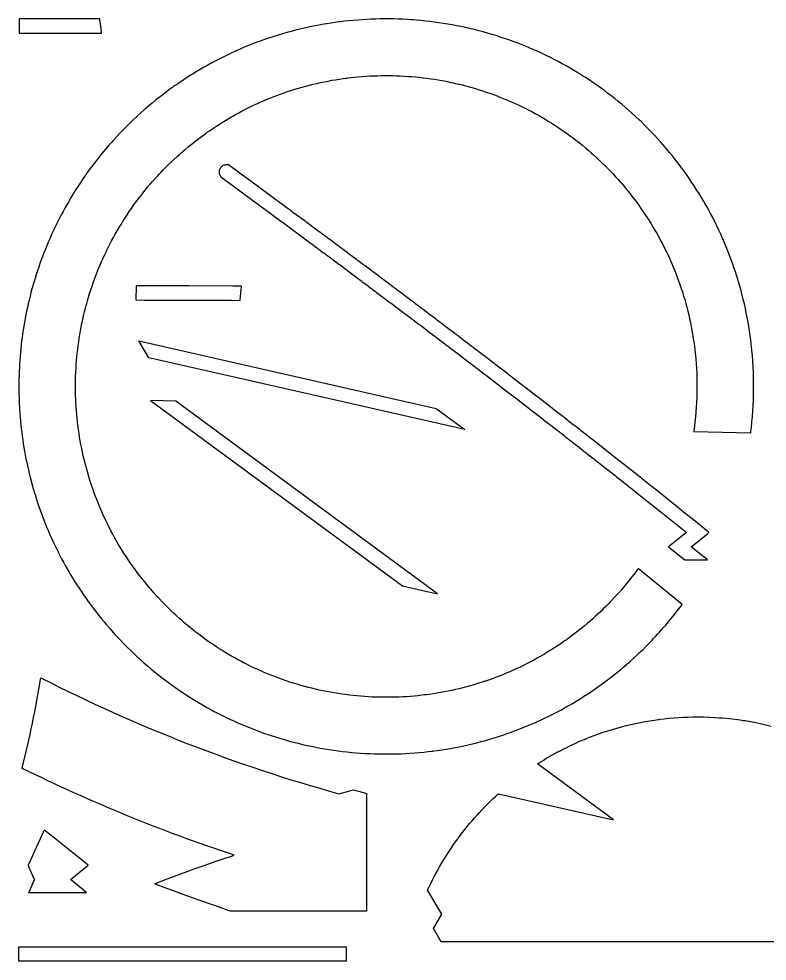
# Model space of a CAD drawing. Extents: x 0 to 1075, y 0 to 1633.
# Drawn here: x 0 to 594, y 886 to 1633 of the extents above; entities that cross this region are included whole.
import ezdxf

# ---------------------------------------------------------------- set-up
doc = ezdxf.new("R2010")
doc.units = 0
doc.layers.get('0').update_dxf_attribs({"linetype": 'CONTINUOUS'})

msp = doc.modelspace()

# ---------------------------------------------------------------- linework, layer by layer
at = {"color": 0}
for points in [[(491.889, 1197.31), (491.267, 1196.45), (489.369, 1193.89), (486.793, 1190.51), (484.158, 1187.18), (481.467, 1183.9), (478.718, 1180.66), (475.915, 1177.47), (473.057, 1174.33), (470.879, 1172), (470.144, 1171.23), (469.65, 1170.72), (468.157, 1169.18), (466.149, 1167.16), (464.117, 1165.16), (462.061, 1163.18), (459.985, 1161.22), (457.885, 1159.29), (455.764, 1157.38), (454.16, 1155.96), (453.621, 1155.49), (453.047, 1154.99), (451.313, 1153.51), (448.981, 1151.56), (446.625, 1149.63), (444.246, 1147.74), (441.844, 1145.87), (439.421, 1144.03), (436.975, 1142.22), (435.126, 1140.88), (434.506, 1140.44), (433.892, 1140.01), (432.039, 1138.71), (429.55, 1137.01), (427.04, 1135.33), (424.511, 1133.69), (421.963, 1132.08), (419.394, 1130.51), (416.806, 1128.96), (414.853, 1127.82), (414.199, 1127.44), (413.542, 1127.07), (411.561, 1125.95), (408.906, 1124.5), (406.232, 1123.07), (403.542, 1121.68), (400.833, 1120.32), (398.11, 1119), (395.369, 1117.71), (393.304, 1116.76), (392.612, 1116.45), (391.922, 1116.14), (389.842, 1115.23), (387.057, 1114.04), (384.257, 1112.89), (381.444, 1111.77), (378.617, 1110.69), (375.776, 1109.64), (372.924, 1108.63), (370.775, 1107.89), (370.057, 1107.65), (369.34, 1107.41), (367.185, 1106.71), (364.3, 1105.81), (361.406, 1104.93), (358.501, 1104.1), (355.589, 1103.3), (352.665, 1102.54), (349.733, 1101.82), (346.793, 1101.13), (343.844, 1100.47), (340.888, 1099.86), (337.924, 1099.27), (334.951, 1098.73), (331.974, 1098.22), (328.989, 1097.75), (325.997, 1097.32), (323.75, 1097.01), (323, 1096.92), (322.246, 1096.82), (319.978, 1096.55), (316.953, 1096.23), (313.926, 1095.94), (310.897, 1095.68), (307.868, 1095.47), (304.836, 1095.29), (301.804, 1095.15), (298.771, 1095.05), (295.739, 1094.98), (292.706, 1094.95), (289.674, 1094.96), (286.643, 1095.01), (283.612, 1095.09), (280.585, 1095.21), (277.558, 1095.36), (274.533, 1095.56), (271.511, 1095.79), (268.493, 1096.05), (265.478, 1096.36), (262.465, 1096.7), (259.457, 1097.07), (256.454, 1097.49), (253.456, 1097.94), (250.461, 1098.43), (247.472, 1098.95), (244.489, 1099.51), (241.511, 1100.11), (238.54, 1100.74), (235.576, 1101.42), (232.619, 1102.12), (229.669, 1102.87), (227.462, 1103.45), (226.728, 1103.65), (225.999, 1103.85), (223.815, 1104.46), (220.914, 1105.31), (218.024, 1106.19), (215.144, 1107.11), (212.278, 1108.06), (209.424, 1109.05), (206.582, 1110.07), (203.753, 1111.13), (200.936, 1112.22), (198.135, 1113.35), (195.346, 1114.51), (192.571, 1115.7), (189.811, 1116.93), (187.067, 1118.2), (184.336, 1119.5), (182.299, 1120.49), (181.622, 1120.83), (180.944, 1121.17), (178.921, 1122.19), (176.236, 1123.59), (173.569, 1125.03), (170.921, 1126.49), (168.29, 1127.99), (165.678, 1129.52), (163.085, 1131.09), (161.153, 1132.28), (160.513, 1132.68), (159.871, 1133.09), (157.957, 1134.31), (155.422, 1135.97), (152.91, 1137.66), (150.417, 1139.38), (147.946, 1141.13), (145.497, 1142.92), (143.069, 1144.73), (141.264, 1146.11), (140.665, 1146.57), (140.069, 1147.03), (138.294, 1148.43), (135.947, 1150.33), (133.623, 1152.25), (131.323, 1154.2), (129.046, 1156.17), (126.794, 1158.18), (124.567, 1160.21), (122.912, 1161.75), (122.365, 1162.27), (121.812, 1162.79), (120.168, 1164.38), (117.997, 1166.51), (115.852, 1168.66), (113.734, 1170.85), (111.643, 1173.06), (109.578, 1175.29), (107.541, 1177.55), (106.03, 1179.26), (105.531, 1179.83), (105.032, 1180.41), (103.548, 1182.14), (101.595, 1184.48), (99.6694, 1186.83), (97.7731, 1189.21), (95.9057, 1191.61), (94.0675, 1194.03), (92.2589, 1196.48), (90.9208, 1198.33), (90.4799, 1198.95), (90.0428, 1199.56), (88.7467, 1201.42), (87.044, 1203.91), (85.3722, 1206.42), (83.7312, 1208.94), (82.1215, 1211.49), (80.5429, 1214.06), (78.996, 1216.65), (77.8554, 1218.6), (77.4807, 1219.26), (77.104, 1219.91), (75.9906, 1221.89), (74.5335, 1224.55), (73.1093, 1227.22), (71.7183, 1229.91), (70.3607, 1232.62), (69.0367, 1235.35), (67.7463, 1238.09), (66.7996, 1240.15), (66.4897, 1240.84), (66.18, 1241.53), (65.2679, 1243.61), (64.0806, 1246.4), (62.9278, 1249.2), (61.8099, 1252.01), (60.7267, 1254.84), (59.6786, 1257.68), (58.6657, 1260.53), (57.9278, 1262.68), (57.6879, 1263.4), (57.4482, 1264.12), (56.7469, 1266.27), (55.8417, 1269.16), (54.9721, 1272.05), (54.1383, 1274.95), (53.3406, 1277.87), (52.5786, 1280.79), (51.8526, 1283.72), (51.1629, 1286.66), (50.5092, 1289.61), (49.8918, 1292.57), (49.3108, 1295.53), (48.7662, 1298.5), (48.2581, 1301.48), (47.7865, 1304.47), (47.3515, 1307.46), (47.0483, 1309.71), (46.9533, 1310.46), (46.8578, 1311.21), (46.5894, 1313.48), (46.2629, 1316.5), (45.9736, 1319.53), (45.7215, 1322.56), (45.5067, 1325.59), (45.329, 1328.62), (45.1885, 1331.65), (45.0851, 1334.68), (45.0189, 1337.72), (44.9897, 1340.75), (44.9976, 1343.78), (45.0426, 1346.81), (45.1247, 1349.84), (45.2436, 1352.87), (45.3996, 1355.9), (45.5925, 1358.92), (45.8224, 1361.94), (46.0892, 1364.96), (46.3928, 1367.98), (46.7333, 1370.99), (47.1106, 1374), (47.5247, 1377), (47.9757, 1380), (48.4633, 1382.99), (48.9878, 1385.98), (49.5489, 1388.97), (50.1467, 1391.94), (50.7813, 1394.92), (51.4524, 1397.88), (52.1601, 1400.83), (52.9044, 1403.79), (53.4856, 1406), (53.6854, 1406.72), (53.8837, 1407.46), (54.4968, 1409.64), (55.3439, 1412.54), (56.2263, 1415.43), (57.144, 1418.31), (58.0969, 1421.18), (59.0849, 1424.03), (60.1076, 1426.88), (61.1653, 1429.71), (62.2576, 1432.51), (63.3844, 1435.32), (64.5458, 1438.11), (65.7414, 1440.89), (66.9713, 1443.64), (68.2351, 1446.39), (69.5329, 1449.13), (70.5275, 1451.15), (70.8646, 1451.83), (71.2021, 1452.51), (72.2317, 1454.54), (73.6319, 1457.22), (75.0651, 1459.89), (76.5311, 1462.54), (78.0297, 1465.17), (79.5608, 1467.78), (81.1243, 1470.38), (82.3169, 1472.31), (82.7197, 1472.94), (83.1228, 1473.58), (84.3478, 1475.5), (86.0069, 1478.03), (87.6974, 1480.54), (89.4185, 1483.04), (91.1704, 1485.51), (92.9526, 1487.96), (94.7653, 1490.39), (96.1436, 1492.19), (96.6079, 1492.79), (97.0701, 1493.39), (98.4714, 1495.17), (100.363, 1497.51), (102.284, 1499.83), (104.233, 1502.14), (106.21, 1504.4), (108.215, 1506.67), (110.247, 1508.89), (111.789, 1510.54), (112.307, 1511.1), (112.83, 1511.64), (114.412, 1513.29), (116.544, 1515.46), (118.701, 1517.6), (120.885, 1519.72), (123.094, 1521.82), (125.328, 1523.88), (127.587, 1525.92), (129.297, 1527.43), (129.872, 1527.93), (130.446, 1528.43), (132.18, 1529.9), (134.512, 1531.86), (136.868, 1533.79), (139.246, 1535.68), (141.647, 1537.56), (144.071, 1539.39), (146.518, 1541.19), (148.367, 1542.53), (148.986, 1542.97), (149.6, 1543.42), (151.454, 1544.71), (153.943, 1546.42), (156.451, 1548.08), (158.981, 1549.72), (161.529, 1551.33), (164.099, 1552.92), (166.686, 1554.46), (168.639, 1555.6), (169.293, 1555.97), (169.95, 1556.35), (171.932, 1557.46), (174.587, 1558.92), (177.26, 1560.35), (179.951, 1561.74), (182.658, 1563.1), (185.383, 1564.42), (188.124, 1565.71), (190.189, 1566.65), (190.881, 1566.97), (191.571, 1567.28), (193.65, 1568.19), (196.436, 1569.38), (199.235, 1570.53), (202.049, 1571.64), (204.875, 1572.72), (207.715, 1573.78), (210.569, 1574.79), (212.717, 1575.53), (213.435, 1575.76), (214.151, 1576.01), (216.308, 1576.71), (219.192, 1577.61), (222.086, 1578.49), (224.99, 1579.32), (227.904, 1580.11), (230.826, 1580.88), (233.758, 1581.6), (236.699, 1582.29), (239.649, 1582.94), (242.604, 1583.57), (245.569, 1584.14), (248.54, 1584.69), (251.518, 1585.19), (254.504, 1585.67), (257.494, 1586.1), (259.742, 1586.4), (260.492, 1586.5), (261.247, 1586.6), (263.514, 1586.86), (266.539, 1587.19), (269.565, 1587.49), (272.594, 1587.74), (275.625, 1587.94), (278.656, 1588.13), (281.689, 1588.26), (284.721, 1588.38), (287.754, 1588.43), (290.786, 1588.47), (293.818, 1588.46), (296.85, 1588.42), (299.879, 1588.33), (302.908, 1588.21), (305.935, 1588.06), (308.958, 1587.86), (311.981, 1587.64), (314.999, 1587.36), (318.015, 1587.07), (321.026, 1586.72), (324.035, 1586.35), (327.039, 1585.93), (330.037, 1585.49), (333.032, 1584.99), (336.021, 1584.47), (339.003, 1583.9), (341.981, 1583.31), (344.951, 1582.68), (347.915, 1582), (350.872, 1581.29), (353.822, 1580.56), (356.031, 1579.97), (356.765, 1579.76), (357.494, 1579.57), (359.678, 1578.96), (362.579, 1578.11), (365.469, 1577.24), (368.347, 1576.31), (371.214, 1575.36), (374.069, 1574.38), (376.911, 1573.35), (379.74, 1572.29), (382.556, 1571.19), (385.358, 1570.07), (388.147, 1568.92), (390.921, 1567.71), (393.681, 1566.49), (396.425, 1565.22), (399.156, 1563.92), (401.193, 1562.93), (401.869, 1562.6), (402.547, 1562.25), (404.572, 1561.22), (407.257, 1559.82), (409.924, 1558.39), (412.572, 1556.93), (415.203, 1555.43), (417.814, 1553.89), (420.407, 1552.33), (422.339, 1551.14), (422.981, 1550.74), (423.622, 1550.33), (425.535, 1549.11), (428.069, 1547.44), (430.583, 1545.76), (433.075, 1544.04), (435.546, 1542.29), (437.996, 1540.5), (440.422, 1538.69), (442.229, 1537.31), (442.826, 1536.85), (443.422, 1536.39), (445.197, 1534.99), (447.546, 1533.1), (449.869, 1531.17), (452.169, 1529.22), (454.446, 1527.25), (456.697, 1525.24), (458.925, 1523.21), (460.581, 1521.67), (461.128, 1521.15), (461.681, 1520.63), (463.325, 1519.04), (465.494, 1516.92), (467.64, 1514.75), (469.758, 1512.57), (471.85, 1510.36), (473.914, 1508.13), (475.951, 1505.88), (477.463, 1504.15), (477.961, 1503.58), (478.479, 1502.99), (480.017, 1501.19), (482.043, 1498.76), (484.036, 1496.32), (486, 1493.85), (487.932, 1491.36), (489.832, 1488.83), (491.701, 1486.29), (493.082, 1484.38), (493.537, 1483.72), (493.989, 1483.08), (495.325, 1481.17), (497.081, 1478.57), (498.801, 1475.96), (500.489, 1473.33), (502.144, 1470.68), (503.765, 1468), (505.351, 1465.31), (506.519, 1463.28), (506.904, 1462.6), (507.289, 1461.9), (508.428, 1459.85), (509.917, 1457.08), (511.371, 1454.29), (512.787, 1451.49), (514.168, 1448.67), (515.514, 1445.83), (516.822, 1442.97), (517.781, 1440.82), (518.094, 1440.1), (518.408, 1439.39), (519.329, 1437.22), (520.528, 1434.31), (521.688, 1431.39), (522.81, 1428.46), (523.894, 1425.51), (524.942, 1422.56), (525.951, 1419.58), (526.685, 1417.35), (526.922, 1416.6), (527.16, 1415.85), (527.854, 1413.6), (528.747, 1410.6), (529.601, 1407.57), (530.417, 1404.56), (531.194, 1401.51), (531.932, 1398.47), (532.632, 1395.42), (533.292, 1392.35), (533.912, 1389.28), (534.494, 1386.2), (535.037, 1383.12), (535.542, 1380.02), (536.006, 1376.93), (536.431, 1373.82), (536.815, 1370.71), (537.081, 1368.37), (537.161, 1367.59), (537.262, 1366.63), (537.533, 1363.74), (537.844, 1359.89), (538.096, 1356.04), (538.287, 1352.19), (538.418, 1348.33), (538.49, 1344.47), (538.501, 1340.62), (538.453, 1336.76), (538.344, 1332.9), (538.176, 1329.05), (537.947, 1325.2), (537.66, 1321.35), (537.311, 1317.5), (536.903, 1313.67), (536.436, 1309.83), (536.047, 1306.96), (535.908, 1306), (581.139, 1304.85), (581.278, 1305.93), (581.66, 1309.2), (582.114, 1313.56), (582.504, 1317.93), (582.828, 1322.3), (583.088, 1326.67), (583.281, 1331.05), (583.408, 1335.42), (583.472, 1339.8), (583.469, 1344.18), (583.403, 1348.56), (583.269, 1352.94), (583.071, 1357.31), (582.807, 1361.69), (582.479, 1366.06), (582.085, 1370.42), (581.749, 1373.69), (581.625, 1374.78), (581.522, 1375.69), (581.192, 1378.42), (580.714, 1382.04), (580.19, 1385.65), (579.621, 1389.26), (579.006, 1392.86), (578.347, 1396.46), (577.643, 1400.04), (576.893, 1403.61), (576.099, 1407.18), (575.26, 1410.74), (574.376, 1414.28), (573.449, 1417.81), (572.476, 1421.33), (571.46, 1424.85), (570.399, 1428.33), (569.575, 1430.96), (569.293, 1431.82), (569.011, 1432.69), (568.142, 1435.31), (566.947, 1438.76), (565.708, 1442.21), (564.428, 1445.64), (563.101, 1449.06), (561.733, 1452.44), (560.322, 1455.83), (559.238, 1458.35), (558.869, 1459.19), (558.5, 1460.03), (557.372, 1462.53), (555.833, 1465.86), (554.254, 1469.17), (552.632, 1472.44), (550.969, 1475.71), (549.265, 1478.94), (547.519, 1482.17), (546.185, 1484.57), (545.733, 1485.36), (545.283, 1486.15), (543.915, 1488.53), (542.057, 1491.67), (540.161, 1494.78), (538.225, 1497.86), (536.251, 1500.93), (534.239, 1503.97), (532.188, 1506.99), (530.626, 1509.24), (530.099, 1509.97), (529.568, 1510.72), (527.954, 1512.97), (525.774, 1515.93), (523.556, 1518.86), (521.301, 1521.76), (519.011, 1524.65), (516.686, 1527.5), (514.324, 1530.32), (512.532, 1532.42), (511.928, 1533.11), (511.338, 1533.79), (509.551, 1535.81), (507.143, 1538.49), (504.703, 1541.13), (502.231, 1543.74), (499.726, 1546.32), (497.19, 1548.86), (494.624, 1551.39), (492.681, 1553.25), (492.026, 1553.88), (491.379, 1554.49), (489.422, 1556.31), (486.789, 1558.71), (484.126, 1561.08), (481.435, 1563.42), (478.714, 1565.72), (475.965, 1567.99), (473.19, 1570.24), (471.09, 1571.89), (470.386, 1572.43), (469.679, 1572.99), (467.543, 1574.61), (464.674, 1576.75), (461.778, 1578.86), (458.856, 1580.93), (455.908, 1582.96), (452.938, 1584.96), (449.94, 1586.92), (447.678, 1588.38), (446.919, 1588.85), (446.161, 1589.32), (443.875, 1590.74), (440.81, 1592.58), (437.721, 1594.39), (434.61, 1596.17), (431.476, 1597.9), (428.322, 1599.58), (425.149, 1601.25), (422.754, 1602.46), (421.953, 1602.86), (421.153, 1603.26), (418.743, 1604.43), (415.515, 1605.97), (412.271, 1607.46), (409.007, 1608.92), (405.728, 1610.33), (402.431, 1611.69), (399.118, 1613.03), (395.789, 1614.32), (392.443, 1615.57), (389.083, 1616.78), (385.708, 1617.94), (382.319, 1619.07), (378.917, 1620.15), (375.499, 1621.19), (372.069, 1622.21), (369.487, 1622.93), (368.625, 1623.17), (367.76, 1623.4), (365.154, 1624.08), (361.674, 1624.96), (358.182, 1625.79), (354.682, 1626.58), (351.172, 1627.33), (347.654, 1628.04), (344.129, 1628.71), (340.596, 1629.33), (337.054, 1629.9), (333.507, 1630.44), (329.953, 1630.93), (326.392, 1631.38), (322.825, 1631.78), (319.254, 1632.14), (315.678, 1632.46), (312.992, 1632.67), (312.096, 1632.72), (311.201, 1632.79), (308.513, 1632.96), (304.926, 1633.14), (301.34, 1633.28), (297.753, 1633.38), (294.164, 1633.43), (290.576, 1633.44), (286.989, 1633.4), (283.403, 1633.32), (279.817, 1633.21), (276.233, 1633.04), (272.651, 1632.83), (269.072, 1632.57), (265.494, 1632.28), (261.922, 1631.93), (258.351, 1631.56), (255.678, 1631.24), (254.786, 1631.13), (253.9, 1631.01), (251.243, 1630.65), (247.707, 1630.14), (244.178, 1629.58), (240.657, 1628.99), (237.144, 1628.33), (233.639, 1627.65), (230.144, 1626.92), (226.658, 1626.15), (223.182, 1625.33), (219.715, 1624.47), (216.26, 1623.57), (212.815, 1622.64), (209.382, 1621.65), (205.96, 1620.63), (202.55, 1619.56), (200.001, 1618.72), (199.153, 1618.44), (198.304, 1618.15), (195.764, 1617.28), (192.39, 1616.08), (189.032, 1614.85), (185.689, 1613.57), (182.361, 1612.25), (179.051, 1610.89), (175.757, 1609.49), (173.297, 1608.4), (172.481, 1608.04), (171.664, 1607.67), (169.222, 1606.56), (165.982, 1605.03), (162.761, 1603.46), (159.56, 1601.86), (156.378, 1600.21), (153.218, 1598.53), (150.078, 1596.81), (147.736, 1595.5), (146.96, 1595.06), (146.186, 1594.61), (143.876, 1593.26), (140.815, 1591.43), (137.778, 1589.57), (134.763, 1587.67), (131.772, 1585.72), (128.805, 1583.75), (125.863, 1581.74), (123.671, 1580.19), (122.944, 1579.68), (122.212, 1579.17), (120.026, 1577.58), (117.134, 1575.44), (114.268, 1573.26), (111.429, 1571.06), (108.617, 1568.82), (105.832, 1566.54), (103.075, 1564.24), (101.025, 1562.49), (100.346, 1561.89), (99.499, 1561.15), (96.9797, 1558.92), (93.6593, 1555.9), (90.3857, 1552.82), (87.1592, 1549.71), (83.9806, 1546.53), (80.8503, 1543.32), (77.769, 1540.06), (75.4887, 1537.57), (74.7371, 1536.74), (73.9925, 1535.92), (71.7839, 1533.42), (68.8826, 1530.04), (66.0338, 1526.63), (63.2378, 1523.17), (60.4951, 1519.67), (57.8064, 1516.13), (55.1721, 1512.54), (53.2304, 1509.82), (52.5926, 1508.92), (52.1599, 1508.29), (50.8744, 1506.43), (49.1825, 1503.93), (47.5169, 1501.42), (45.8781, 1498.89), (44.2657, 1496.33), (42.6803, 1493.76), (41.1217, 1491.18), (39.5901, 1488.58), (38.0858, 1485.97), (36.6088, 1483.35), (35.159, 1480.69), (33.7369, 1478.04), (32.3425, 1475.36), (30.9758, 1472.67), (29.6371, 1469.97), (28.6504, 1467.93), (28.3264, 1467.25), (28.0011, 1466.57), (27.0396, 1464.51), (25.7818, 1461.75), (24.5528, 1458.99), (23.3528, 1456.21), (22.1818, 1453.42), (21.04, 1450.61), (19.9275, 1447.81), (18.8443, 1444.97), (17.7904, 1442.14), (16.7661, 1439.29), (15.7714, 1436.43), (14.8063, 1433.57), (13.871, 1430.68), (12.9655, 1427.79), (12.09, 1424.9), (11.452, 1422.72), (11.2445, 1421.99), (11.0373, 1421.26), (10.4309, 1419.08), (9.6476, 1416.17), (8.8945, 1413.24), (8.1718, 1410.31), (7.4793, 1407.36), (6.8173, 1404.42), (6.1857, 1401.46), (5.5846, 1398.5), (5.0141, 1395.54), (4.474, 1392.57), (3.9646, 1389.6), (3.4859, 1386.61), (3.0379, 1383.63), (2.6207, 1380.63), (2.2343, 1377.64), (1.9638, 1375.39), (1.8787, 1374.64), (1.7936, 1373.88), (1.5537, 1371.63), (1.2598, 1368.62), (0.997, 1365.61), (0.7652, 1362.59), (0.5645, 1359.57), (0.3949, 1356.56), (0.2563, 1353.54), (0.1489, 1350.52), (0.0725, 1347.49), (0.0273, 1344.47), (0.0132, 1341.45), (0.0303, 1338.43), (0.0785, 1335.4), (0.1578, 1332.38), (0.2683, 1329.36), (0.3706, 1327.09), (0.4099, 1326.33), (0.4493, 1325.58), (0.5831, 1323.31), (0.7874, 1320.29), (1.0231, 1317.27), (1.29, 1314.25), (1.5881, 1311.24), (1.9174, 1308.23), (2.2778, 1305.22), (2.6692, 1302.22), (3.0918, 1299.22), (3.5454, 1296.23), (4.0299, 1293.23), (4.5454, 1290.25), (5.0918, 1287.27), (5.6692, 1284.3), (6.2775, 1281.33), (6.7529, 1279.11), (6.9165, 1278.37), (7.0793, 1277.63), (7.5832, 1275.43), (8.2804, 1272.49), (9.0079, 1269.57), (9.7658, 1266.65), (10.5539, 1263.74), (11.3721, 1260.84), (12.2204, 1257.94), (13.0988, 1255.06), (14.0071, 1252.19), (14.9451, 1249.32), (15.9131, 1246.47), (16.9107, 1243.62), (17.9381, 1240.79), (18.9949, 1237.96), (20.0812, 1235.15), (20.9144, 1233.05), (21.1971, 1232.35), (21.48, 1231.65), (22.3433, 1229.55), (23.5186, 1226.77), (24.7229, 1224), (25.9558, 1221.25), (27.2176, 1218.5), (28.5079, 1215.77), (29.8267, 1213.06), (30.8336, 1211.03), (31.1739, 1210.35), (31.5147, 1209.68), (32.5512, 1207.66), (33.9565, 1204.98), (35.3894, 1202.32), (36.85, 1199.67), (38.3382, 1197.04), (39.8537, 1194.42), (41.3965, 1191.82), (42.5707, 1189.88), (42.9665, 1189.23), (43.3604, 1188.59), (44.5557, 1186.68), (46.1711, 1184.14), (47.8125, 1181.62), (49.48, 1179.11), (51.1732, 1176.62), (52.8921, 1174.15), (54.6364, 1171.7), (55.9606, 1169.87), (56.4063, 1169.26), (56.8554, 1168.65), (58.2154, 1166.82), (60.0494, 1164.41), (61.9081, 1162.01), (63.7911, 1159.63), (65.6983, 1157.27), (67.6297, 1154.93), (69.5851, 1152.61), (71.0667, 1150.88), (71.5644, 1150.31), (72.1543, 1149.63), (73.9406, 1147.61), (76.3492, 1144.94), (78.7899, 1142.3), (81.2624, 1139.68), (83.7665, 1137.1), (86.3018, 1134.55), (88.8682, 1132.03), (90.8122, 1130.16), (91.4653, 1129.55), (92.1126, 1128.93), (94.0697, 1127.11), (96.7036, 1124.71), (99.3665, 1122.34), (102.058, 1120), (104.778, 1117.7), (107.527, 1115.43), (110.303, 1113.19), (112.402, 1111.53), (113.106, 1110.99), (113.814, 1110.44), (115.95, 1108.81), (118.819, 1106.67), (121.715, 1104.56), (124.637, 1102.49), (127.584, 1100.45), (130.556, 1098.46), (133.552, 1096.5), (135.815, 1095.05), (136.573, 1094.57), (137.331, 1094.09), (139.617, 1092.68), (142.683, 1090.84), (145.772, 1089.03), (148.883, 1087.26), (152.015, 1085.52), (155.169, 1083.83), (158.344, 1082.17), (160.739, 1080.96), (161.54, 1080.56), (162.34, 1080.16), (164.749, 1078.98), (167.976, 1077.45), (171.222, 1075.96), (174.485, 1074.5), (177.765, 1073.09), (181.063, 1071.72), (184.375, 1070.39), (187.704, 1069.1), (191.049, 1067.85), (194.408, 1066.64), (197.783, 1065.47), (201.172, 1064.34), (204.576, 1063.26), (207.993, 1062.22), (211.424, 1061.22), (214.004, 1060.49), (214.867, 1060.26), (215.735, 1060.02), (218.346, 1059.33), (221.835, 1058.45), (225.331, 1057.62), (228.836, 1056.82), (232.349, 1056.07), (235.869, 1055.37), (239.397, 1054.71), (242.931, 1054.08), (246.472, 1053.51), (250.018, 1052.98), (253.569, 1052.49), (257.126, 1052.04), (260.688, 1051.64), (264.254, 1051.28), (267.824, 1050.96), (271.396, 1050.69), (274.972, 1050.46), (278.551, 1050.28), (282.132, 1050.14), (285.715, 1050.04), (289.299, 1049.99), (292.885, 1049.98), (296.471, 1050.01), (300.057, 1050.09), (303.643, 1050.21), (307.228, 1050.38), (310.813, 1050.59), (314.396, 1050.84), (317.976, 1051.14), (321.556, 1051.48), (325.133, 1051.87), (327.814, 1052.18), (328.707, 1052.3), (329.593, 1052.41), (332.25, 1052.77), (335.786, 1053.28), (339.315, 1053.84), (342.836, 1054.44), (346.349, 1055.08), (349.853, 1055.77), (353.349, 1056.5), (356.835, 1057.27), (360.311, 1058.08), (363.778, 1058.94), (367.233, 1059.84), (370.678, 1060.78), (374.111, 1061.77), (377.533, 1062.8), (380.943, 1063.87), (383.492, 1064.69), (384.34, 1064.98), (385.189, 1065.26), (387.729, 1066.13), (391.103, 1067.33), (394.461, 1068.57), (397.804, 1069.85), (401.132, 1071.17), (404.442, 1072.53), (407.736, 1073.94), (410.196, 1075.01), (411.013, 1075.38), (411.829, 1075.75), (414.272, 1076.86), (417.513, 1078.39), (420.733, 1079.95), (423.933, 1081.56), (427.115, 1083.2), (430.275, 1084.88), (433.415, 1086.61), (435.757, 1087.92), (436.535, 1088.37), (437.307, 1088.81), (439.617, 1090.16), (442.678, 1091.99), (445.715, 1093.85), (448.731, 1095.76), (451.721, 1097.7), (454.688, 1099.67), (457.631, 1101.69), (459.822, 1103.22), (460.549, 1103.74), (461.282, 1104.26), (463.467, 1105.84), (466.36, 1107.98), (469.225, 1110.15), (472.064, 1112.36), (474.876, 1114.6), (477.661, 1116.88), (480.418, 1119.18), (482.468, 1120.94), (483.147, 1121.53), (483.774, 1122.07), (485.643, 1123.72), (488.114, 1125.94), (490.56, 1128.19), (492.979, 1130.47), (495.374, 1132.77), (497.742, 1135.1), (500.083, 1137.46), (501.824, 1139.24), (502.4, 1139.84), (502.808, 1140.27), (504.026, 1141.55), (505.637, 1143.27), (507.236, 1145), (508.819, 1146.75), (510.389, 1148.5), (511.944, 1150.27), (513.485, 1152.06), (515.011, 1153.85), (516.524, 1155.66), (518.021, 1157.48), (519.503, 1159.31), (520.971, 1161.15), (522.422, 1163.01), (523.861, 1164.88), (525.283, 1166.76), (526.34, 1168.17), (526.69, 1168.65), (491.889, 1197.31)], [(65.6446, 1622.15), (65.5682, 1622.86), (65.3267, 1624.99), (64.9833, 1627.82), (64.6147, 1630.65), (64.3224, 1632.78), (64.2207, 1633.49), (0.3229, 1633.49), (0.3318, 1632.78), (0.3446, 1630.65), (0.3384, 1627.82), (0.3043, 1624.99), (0.2613, 1622.86), (0.2424, 1622.15), (65.6446, 1622.15)], [(546.84, 1204.06), (545.769, 1204.93), (535.042, 1213.59), (533.967, 1214.46), (535.139, 1215.4), (546.839, 1224.85), (548.007, 1225.79), (546.179, 1227.27), (537.029, 1234.67), (527.867, 1242.04), (526.032, 1243.51), (524.118, 1245.05), (514.539, 1252.72), (504.947, 1260.38), (503.026, 1261.9), (501.182, 1263.37), (491.954, 1270.7), (482.715, 1278.01), (480.865, 1279.47), (478.943, 1280.99), (469.321, 1288.57), (459.688, 1296.14), (457.76, 1297.65), (457.287, 1298.02), (452.574, 1301.72), (452.103, 1302.08), (451.626, 1302.46), (446.865, 1306.18), (446.389, 1306.55), (445.918, 1306.92), (441.207, 1310.59), (440.736, 1310.96), (440.261, 1311.33), (435.504, 1315.04), (435.028, 1315.41), (434.089, 1316.14), (424.682, 1323.45), (423.74, 1324.18), (422.782, 1324.92), (413.197, 1332.35), (412.239, 1333.09), (411.296, 1333.82), (401.864, 1341.1), (400.919, 1341.82), (399.96, 1342.56), (390.354, 1349.95), (389.393, 1350.69), (388.449, 1351.42), (378.992, 1358.67), (378.046, 1359.4), (377.083, 1360.13), (367.46, 1367.49), (366.497, 1368.23), (366.258, 1368.41), (363.872, 1370.23), (363.633, 1370.41), (363.393, 1370.6), (360.997, 1372.43), (360.757, 1372.61), (360.519, 1372.79), (358.138, 1374.6), (357.9, 1374.79), (357.661, 1374.97), (355.269, 1376.79), (355.031, 1376.97), (354.792, 1377.15), (352.403, 1378.97), (352.164, 1379.15), (351.924, 1379.34), (349.524, 1381.16), (349.285, 1381.34), (349.046, 1381.52), (346.662, 1383.33), (346.424, 1383.52), (346.185, 1383.7), (343.792, 1385.52), (343.553, 1385.7), (343.075, 1386.06), (338.308, 1389.68), (337.832, 1390.04), (337.35, 1390.4), (332.543, 1394.04), (332.063, 1394.4), (331.585, 1394.76), (326.813, 1398.38), (326.336, 1398.74), (325.854, 1399.1), (321.043, 1402.74), (320.561, 1403.1), (320.083, 1403.46), (315.307, 1407.07), (314.829, 1407.43), (314.349, 1407.79), (309.532, 1411.42), (309.05, 1411.78), (308.572, 1412.14), (303.792, 1415.74), (303.313, 1416.1), (302.831, 1416.46), (298.011, 1420.08), (297.529, 1420.44), (297.05, 1420.81), (292.264, 1424.39), (291.786, 1424.75), (291.303, 1425.11), (286.479, 1428.74), (285.996, 1429.1), (285.518, 1429.46), (280.728, 1433.04), (280.249, 1433.4), (279.765, 1433.76), (274.938, 1437.36), (274.454, 1437.72), (273.975, 1438.08), (269.182, 1441.67), (268.703, 1442.03), (268.219, 1442.39), (263.388, 1445.99), (262.904, 1446.35), (262.425, 1446.71), (257.628, 1450.28), (257.149, 1450.64), (256.665, 1451), (251.829, 1454.6), (251.346, 1454.96), (250.865, 1455.31), (246.065, 1458.88), (245.586, 1459.24), (245.101, 1459.6), (240.263, 1463.18), (239.778, 1463.54), (239.297, 1463.9), (234.494, 1467.46), (234.014, 1467.82), (233.529, 1468.18), (228.686, 1471.76), (228.201, 1472.13), (227.244, 1472.83), (217.671, 1479.9), (216.712, 1480.61), (215.739, 1481.33), (205.997, 1488.51), (205.024, 1489.24), (204.065, 1489.94), (194.486, 1497), (193.528, 1497.69), (191.275, 1499.36), (168.724, 1515.9), (166.467, 1517.56), (164.656, 1517.54), (164.506, 1517.54), (164.06, 1517.5), (163.475, 1517.4), (162.907, 1517.25), (162.36, 1517.04), (161.837, 1516.78), (161.346, 1516.44), (160.886, 1516.07), (160.564, 1515.76), (160.465, 1515.65), (160.365, 1515.54), (160.092, 1515.19), (159.771, 1514.69), (159.504, 1514.17), (159.294, 1513.61), (159.143, 1513.06), (159.051, 1512.47), (159.019, 1511.88), (159.035, 1511.43), (159.05, 1511.28), (159.065, 1511.14), (159.143, 1510.69), (159.297, 1510.13), (159.507, 1509.57), (159.774, 1509.04), (160.092, 1508.56), (160.461, 1508.1), (160.878, 1507.68), (161.219, 1507.39), (161.34, 1507.29), (163.288, 1505.88), (182.743, 1491.6), (184.688, 1490.17), (185.669, 1489.44), (195.478, 1482.24), (196.458, 1481.51), (197.421, 1480.79), (207.049, 1473.69), (208.011, 1472.99), (208.99, 1472.26), (218.779, 1465.03), (219.757, 1464.31), (220.719, 1463.6), (230.34, 1456.47), (231.301, 1455.75), (231.789, 1455.39), (236.656, 1451.78), (237.143, 1451.42), (237.625, 1451.07), (242.451, 1447.47), (242.935, 1447.13), (243.421, 1446.76), (248.285, 1443.14), (248.771, 1442.78), (249.253, 1442.42), (254.076, 1438.83), (254.558, 1438.47), (255.044, 1438.11), (259.906, 1434.49), (260.392, 1434.13), (260.874, 1433.76), (265.694, 1430.17), (266.176, 1429.81), (266.662, 1429.44), (271.518, 1425.81), (272.004, 1425.44), (272.486, 1425.08), (277.303, 1421.49), (277.785, 1421.13), (278.269, 1420.76), (283.122, 1417.13), (283.607, 1416.76), (284.089, 1416.4), (288.901, 1412.79), (289.382, 1412.43), (289.867, 1412.07), (294.715, 1408.42), (295.2, 1408.06), (295.682, 1407.69), (300.489, 1404.08), (300.971, 1403.72), (301.454, 1403.35), (306.3, 1399.71), (306.783, 1399.33), (307.264, 1398.97), (312.068, 1395.35), (312.549, 1394.99), (313.033, 1394.63), (317.874, 1390.97), (318.357, 1390.61), (318.838, 1390.24), (323.636, 1386.61), (324.117, 1386.25), (324.6, 1385.88), (329.436, 1382.22), (329.919, 1381.86), (330.399, 1381.49), (335.193, 1377.86), (335.672, 1377.49), (335.914, 1377.31), (338.321, 1375.48), (338.561, 1375.3), (338.801, 1375.12), (341.199, 1373.3), (341.438, 1373.12), (341.679, 1372.93), (344.092, 1371.1), (344.333, 1370.92), (344.574, 1370.73), (346.976, 1368.9), (347.217, 1368.72), (347.458, 1368.54), (349.864, 1366.71), (350.104, 1366.52), (350.344, 1366.34), (352.74, 1364.52), (352.979, 1364.33), (353.221, 1364.15), (355.632, 1362.31), (355.874, 1362.13), (356.112, 1361.94), (358.514, 1360.11), (358.754, 1359.93), (359.236, 1359.56), (364.06, 1355.88), (364.542, 1355.51), (365.019, 1355.14), (369.8, 1351.49), (370.279, 1351.12), (371.247, 1350.38), (380.921, 1342.96), (381.889, 1342.22), (382.839, 1341.49), (392.34, 1334.18), (393.289, 1333.45), (394.256, 1332.71), (403.911, 1325.26), (404.876, 1324.51), (405.824, 1323.78), (415.3, 1316.44), (416.246, 1315.71), (416.725, 1315.34), (421.517, 1311.62), (421.996, 1311.25), (422.469, 1310.88), (427.215, 1307.19), (427.689, 1306.82), (428.169, 1306.45), (432.967, 1302.71), (433.446, 1302.34), (433.921, 1301.97), (438.671, 1298.27), (439.146, 1297.89), (439.624, 1297.52), (444.406, 1293.78), (444.883, 1293.41), (445.357, 1293.04), (450.09, 1289.33), (450.564, 1288.96), (451.043, 1288.59), (455.826, 1284.84), (456.304, 1284.46), (456.778, 1284.09), (461.512, 1280.37), (461.985, 1280), (462.944, 1279.24), (472.535, 1271.69), (473.493, 1270.93), (474.433, 1270.19), (483.821, 1262.76), (484.76, 1262.02), (486.694, 1260.49), (496.361, 1252.81), (506.017, 1245.11), (507.946, 1243.57), (509.794, 1242.09), (519.029, 1234.69), (528.253, 1227.28), (530.094, 1225.79), (528.921, 1224.85), (517.165, 1215.4), (515.988, 1214.46), (517.067, 1213.59), (527.846, 1204.93), (528.922, 1204.06), (546.84, 1204.06)], [(176.893, 1421.38), (169.913, 1421.42), (135.009, 1421.56), (100.105, 1421.65), (93.1247, 1421.67), (93.0021, 1410.33), (99.8978, 1410.32), (134.376, 1410.22), (168.854, 1410.08), (175.75, 1410.04), (175.808, 1410.75), (175.997, 1412.89), (176.269, 1415.72), (176.569, 1418.56), (176.81, 1420.68), (176.894, 1421.39), (176.893, 1421.38)], [(95.2786, 1377.9), (331.276, 1324.26), (354.122, 1307.44), (103.196, 1364.47), (95.2786, 1377.9)], [(104.635, 1330.66), (304.714, 1183.34), (332.378, 1177.05), (124.755, 1329.92), (104.635, 1330.66)], [(276.028, 925.232), (168.128, 925.232), (166.231, 925.865), (160.547, 927.789), (152.982, 930.392), (145.433, 933.039), (137.9, 935.733), (130.384, 938.472), (122.884, 941.258), (115.401, 944.087), (109.8, 946.239), (107.936, 946.964), (109.887, 947.722), (115.751, 949.972), (123.585, 952.932), (131.438, 955.842), (139.308, 958.701), (147.197, 961.511), (155.103, 964.271), (163.026, 966.981), (168.981, 968.982), (170.968, 969.64), (169.617, 970.089), (165.565, 971.444), (160.171, 973.271), (154.785, 975.121), (149.407, 976.993), (144.038, 978.889), (138.676, 980.808), (133.324, 982.75), (127.98, 984.714), (122.645, 986.701), (117.319, 988.712), (112.002, 990.746), (106.693, 992.801), (101.393, 994.881), (96.1031, 996.982), (90.8218, 999.107), (85.5497, 1001.25), (80.2869, 1003.42), (75.0336, 1005.62), (69.7896, 1007.83), (64.5551, 1010.07), (59.3301, 1012.33), (54.115, 1014.61), (48.9094, 1016.92), (43.7137, 1019.24), (38.5279, 1021.59), (33.3521, 1023.97), (28.1861, 1026.36), (23.0304, 1028.78), (17.8847, 1031.22), (12.7494, 1033.68), (7.6243, 1036.16), (3.787, 1038.04), (2.5097, 1038.67), (2.7937, 1039.78), (3.633, 1043.12), (4.7306, 1047.57), (5.8025, 1052.03), (6.8487, 1056.49), (7.8693, 1060.96), (8.864, 1065.44), (9.8331, 1069.92), (10.7763, 1074.41), (11.6937, 1078.9), (12.5852, 1083.4), (13.4509, 1087.9), (14.2907, 1092.41), (15.1047, 1096.92), (15.8926, 1101.44), (16.6547, 1105.96), (17.21, 1109.36), (17.3907, 1110.49), (19.1633, 1109.58), (24.4928, 1106.89), (31.6165, 1103.33), (38.7618, 1099.82), (45.9283, 1096.36), (53.1157, 1092.94), (60.3239, 1089.57), (67.5528, 1086.24), (74.8018, 1082.97), (82.0711, 1079.73), (89.3601, 1076.55), (96.6689, 1073.41), (103.997, 1070.32), (111.344, 1067.27), (118.711, 1064.27), (126.096, 1061.32), (133.5, 1058.41), (140.922, 1055.55), (148.361, 1052.74), (155.819, 1049.98), (163.294, 1047.26), (170.788, 1044.59), (178.299, 1041.97), (185.825, 1039.4), (193.369, 1036.87), (200.929, 1034.39), (208.506, 1031.96), (216.099, 1029.58), (223.707, 1027.25), (231.332, 1024.96), (238.971, 1022.72), (246.625, 1020.53), (252.376, 1018.92), (254.294, 1018.39), (255.242, 1018.65), (259.968, 1019.97), (264.69, 1021.31), (265.633, 1021.58), (266.499, 1021.33), (270.828, 1020.1), (275.16, 1018.89), (276.028, 1018.65), (276.028, 925.232)], [(53.8483, 939.933), (52.7761, 940.801), (42.0435, 949.462), (40.9693, 950.328), (42.1411, 951.271), (53.8467, 960.719), (55.016, 961.667), (52.1258, 964.006), (37.6522, 975.674), (23.1481, 987.303), (20.2426, 989.622), (19.4026, 987.89), (16.9147, 982.679), (13.6518, 975.704), (10.4538, 968.7), (8.0961, 963.428), (7.3212, 961.667), (7.7382, 960.718), (9.8442, 955.988), (11.9786, 951.269), (12.4098, 950.328), (12.0144, 949.464), (10.0557, 945.139), (8.1209, 940.803), (7.7375, 939.933), (53.8483, 939.933)], [(0, 896.885), (260.032, 896.885), (260.032, 885.546), (0, 885.546), (0, 896.885)]]:
    msp.add_lwpolyline(points, close=True, dxfattribs=at)
msp.add_lwpolyline([(761.292, 900.994), (335.297, 900.994), (335.297, 900.994), (329.169, 911.389), (335.854, 922.728), (324.537, 941.919), (324.85, 942.597), (325.806, 944.619), (327.106, 947.303), (328.44, 949.969), (329.807, 952.618), (331.208, 955.249), (332.642, 957.861), (334.107, 960.454), (335.606, 963.029), (337.136, 965.586), (338.7, 968.122), (340.294, 970.639), (341.921, 973.136), (343.581, 975.613), (345.269, 978.068), (346.99, 980.504), (348.301, 982.317), (348.743, 982.918), (349.186, 983.521), (350.532, 985.318), (352.35, 987.694), (354.199, 990.047), (356.075, 992.376), (357.981, 994.682), (359.914, 996.962), (361.876, 999.219), (363.868, 1001.45), (365.886, 1003.66), (367.932, 1005.84), (370.006, 1007.99), (372.107, 1010.12), (374.233, 1012.22), (376.389, 1014.3), (378.569, 1016.35), (380.221, 1017.87), (380.776, 1018.37), (472.111, 997.611), (411.731, 1042.07), (412.294, 1042.43), (413.994, 1043.51), (416.275, 1044.92), (418.571, 1046.3), (420.882, 1047.66), (423.208, 1048.99), (425.55, 1050.3), (427.906, 1051.58), (430.275, 1052.83), (432.658, 1054.06), (435.057, 1055.25), (437.468, 1056.42), (439.893, 1057.57), (442.331, 1058.68), (444.782, 1059.77), (447.246, 1060.83), (449.101, 1061.61), (449.722, 1061.86), (450.606, 1062.22), (453.267, 1063.28), (456.833, 1064.64), (460.422, 1065.95), (464.031, 1067.19), (467.66, 1068.38), (471.307, 1069.51), (474.974, 1070.57), (477.735, 1071.34), (478.657, 1071.58), (479.578, 1071.82), (482.346, 1072.52), (486.049, 1073.41), (489.765, 1074.23), (493.494, 1075), (497.235, 1075.7), (500.986, 1076.34), (504.749, 1076.92), (507.578, 1077.32), (508.521, 1077.44), (509.474, 1077.57), (512.335, 1077.9), (516.154, 1078.31), (519.981, 1078.65), (523.81, 1078.92), (527.644, 1079.14), (531.482, 1079.29), (535.321, 1079.39), (538.203, 1079.42), (539.162, 1079.42), (540.3, 1079.42), (543.711, 1079.38), (548.256, 1079.24), (552.799, 1079.03), (556.203, 1078.81), (557.336, 1078.73), (558.461, 1078.64), (561.833, 1078.34), (566.322, 1077.87), (570.801, 1077.31), (574.154, 1076.84), (575.269, 1076.67), (576.39, 1076.5), (579.744, 1075.94), (584.204, 1075.12), (588.647, 1074.21), (591.968, 1073.48), (593.072, 1073.22), (594.174, 1072.97), (597.469, 1072.15)], dxfattribs=at)

doc.saveas('drawing.dxf')
